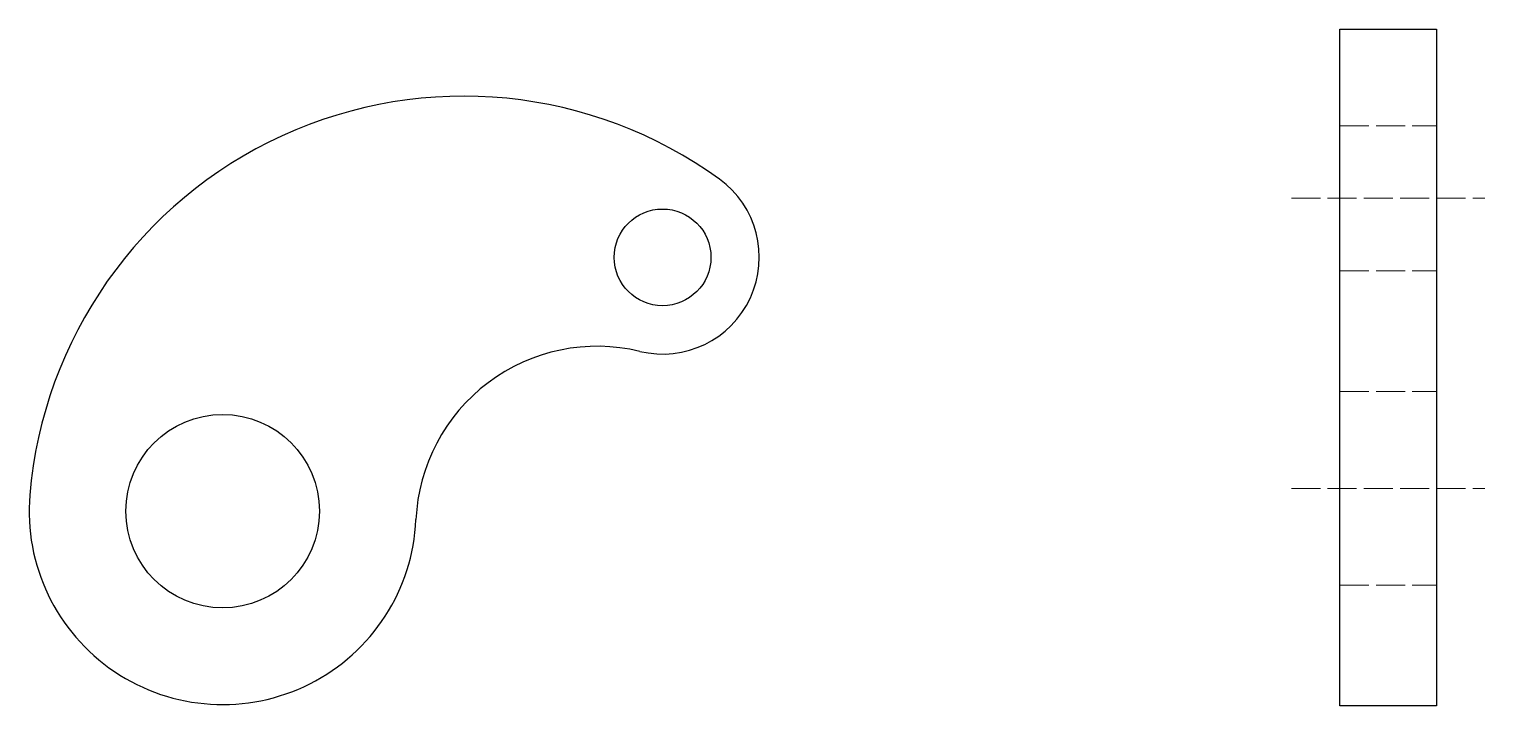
# Model space of a CAD drawing. Header units: millimetres. Extents: x 11.9 to 42, y 5.1 to 19.1.
import ezdxf

# ---------------------------------------------------------------- set-up
doc = ezdxf.new("R2010")
doc.units = ezdxf.units.MM
doc.linetypes.add('ACAD_ISO02W100', pattern=[15, 12, -3])
for name, color, linetype in [('Cerc mare', 4, 'Continuous'), ('Cerc mic', 2, 'Continuous'), ('Contur', 1, 'Continuous')]:
    doc.layers.add(name, color=color, linetype=linetype)
doc.layers.add('Linie punctat', color=254, linetype='ACAD_ISO02W100', lineweight=5)

msp = doc.modelspace()

# ---------------------------------------------------------------- linework, layer by layer
at = {"layer": 'Cerc mare'}
msp.add_circle((15.934, 9.116), 2, dxfattribs=at)
at = {"layer": 'Cerc mic'}
msp.add_circle((25.027, 14.366), 1, dxfattribs=at)
at = {"layer": 'Contur'}
for p, q in [((39.024, 19.088), (41.024, 19.088)), ((39.024, 5.088), (39.024, 19.088)), ((41.024, 19.088), (41.024, 5.088)), ((39.024, 5.088), (39.024, 10.088)), ((41.024, 5.088), (39.024, 5.088))]:
    msp.add_line(p, q, dxfattribs=at)
for centre, radius, start, end in [((20.917, 8.7), 9, 54.0394, 175.2281), ((25.027, 14.366), 2, 256.4141, 54.0394), ((23.677, 8.777), 3.75, 76.4141, 177.4922), ((15.934, 9.116), 4, 175.2281, 357.4922)]:
    msp.add_arc(centre, radius, start, end, dxfattribs=at)
at = {"layer": 'Linie punctat', "ltscale": 0.05}
for p, q in [((39.024, 17.088), (41.024, 17.088)), ((38.024, 15.588), (42.024, 15.588)), ((39.024, 14.088), (41.024, 14.088)), ((39.024, 11.588), (41.024, 11.588)), ((38.024, 9.588), (42.024, 9.588)), ((39.024, 7.588), (41.024, 7.588))]:
    msp.add_line(p, q, dxfattribs=at)

doc.saveas('drawing.dxf')
